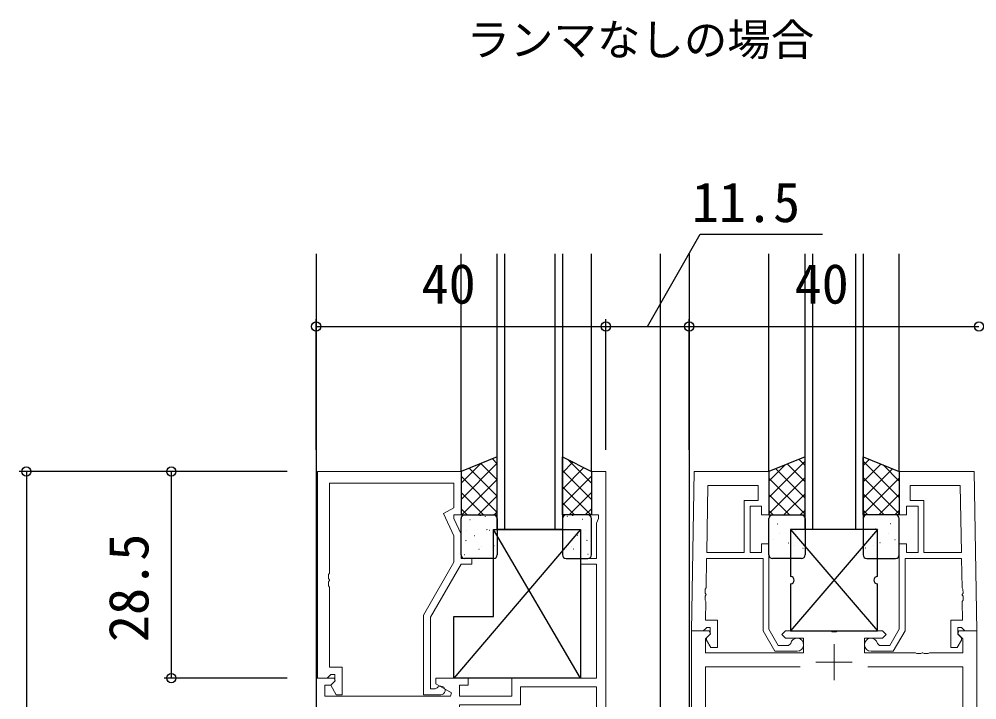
# Model space of a CAD drawing. Units: millimetres, scale not verified. Extents: x -437 to 438, y -681 to 679.
# Drawn here: x -117.1 to 15.1, y 204.9 to 298.8 of the extents above; entities that cross this region are included whole.
import ezdxf
from ezdxf.enums import TextEntityAlignment as Align

# ---------------------------------------------------------------- set-up
doc = ezdxf.new("R2010")
doc.units = ezdxf.units.MM
doc.header["$LTSCALE"] = 4
for name, color, linetype in [('0-1_USER1', 3, 'Continuous'), ('0-3_YKK_12', 2, 'Continuous'), ('0-4_YKK_13', 4, 'Continuous'), ('0-6_YKK_D', 6, 'Continuous')]:
    doc.layers.add(name, color=color, linetype=linetype)
doc.layers.add('0-2_YKK_11', color=7, linetype='Continuous', lineweight=18)
doc.styles.add('ＭＳ ゴシック', font='')
doc.styles.get('ＭＳ ゴシック').set_extended_font_data('MS Gothic')

msp = doc.modelspace()

# ---------------------------------------------------------------- linework, layer by layer
at = {"layer": '0-2_YKK_11'}
for p, q in [((-21.98, 234.498), (-22.142, 225.228)), ((12.859, 234.498), (13.021, 225.228)), ((-37.361, 206.728), (-37.361, 159.628))]:
    msp.add_line(p, q, dxfattribs=at)
at = {"layer": '0-2_YKK_11', "color": 2}
for p, q in [((-4.561, 207.628), (-4.561, 212.628)), ((-2.061, 210.128), (-7.061, 210.128))]:
    msp.add_line(p, q, dxfattribs=at)
at = {"layer": '0-2_YKK_11'}
for points in [[(-75.861, 236.428), (-75.861, 207.928), (-74.531, 207.928), (-74.231, 208.228), (-74.031, 208.428), (-73.461, 208.428), (-73.461, 207.502), (-74.034, 206.928), (-73.284, 205.628), (-72.461, 205.628), (-72.461, 209.428), (-74.231, 209.428), (-74.231, 220.47), (-74.351, 220.653), (-74.351, 221.203), (-74.231, 221.386), (-74.231, 221.47), (-74.351, 221.653), (-74.351, 222.203), (-74.231, 222.386), (-74.231, 234.798), (-57.061, 234.798), (-57.061, 231.428), (-58.481, 230.608), (-57.061, 227.562), (-57.061, 223.896), (-61.261, 216.621), (-61.261, 205.628), (-58.861, 205.628)], [(-59.359, 206.561), (-59.609, 206.428), (-60.261, 206.428), (-60.261, 216.353), (-56.061, 223.628), (-54.561, 223.628), (-54.561, 224.428), (-56.061, 224.428), (-56.061, 227.784), (-57.061, 229.928), (-57.061, 230.428), (-56.061, 230.428), (-56.061, 236.428), (-75.861, 236.428)], [(-37.361, 207.928), (-37.361, 223.628), (-39.561, 223.628), (-39.561, 224.428), (-37.361, 224.428), (-37.361, 229.285), (-37.061, 229.928), (-37.061, 230.428), (-38.061, 230.428), (-38.061, 236.428), (-36.061, 236.428)], [(-36.061, 236.428), (-36.061, 136.428)], [(-24.261, 214.428), (-23.877, 236.428), (-13.561, 236.428), (-13.561, 230.428), (-14.561, 230.428), (-14.561, 231.628), (-16.161, 231.628), (-16.161, 225.228), (-14.561, 225.228), (-14.561, 226.428), (-13.561, 226.428), (-13.561, 214.68), (-12.261, 212.428), (-10.844, 212.428), (-10.548, 212.678)], [(15.139, 214.428), (14.755, 236.428), (4.439, 236.428), (4.439, 230.428), (5.439, 230.428), (5.439, 231.628), (7.039, 231.628), (7.039, 225.228), (5.439, 225.228), (5.439, 226.428), (4.439, 226.428), (4.439, 214.68), (3.139, 212.428), (1.723, 212.428), (1.427, 212.678)], [(-9.661, 211.628), (-12.722, 211.628), (-14.361, 214.465), (-14.361, 224.428), (-22.156, 224.428), (-22.226, 220.386), (-22.349, 220.205), (-22.359, 219.655), (-22.242, 219.47), (-22.244, 219.386), (-22.367, 219.205), (-22.377, 218.655), (-22.26, 218.47), (-22.304, 215.928), (-20.661, 215.928), (-20.661, 212.128), (-21.561, 212.128), (-22.161, 213.167), (-22.161, 213.478), (-21.661, 213.978), (-21.661, 214.928), (-22.131, 214.928), (-22.331, 214.728), (-22.631, 214.428), (-24.261, 214.428)], [(0.539, 211.628), (3.601, 211.628), (5.239, 214.465), (5.239, 224.428), (13.035, 224.428), (13.105, 220.386), (13.228, 220.205), (13.238, 219.655), (13.121, 219.47), (13.123, 219.386), (13.246, 219.205), (13.255, 218.655), (13.139, 218.47), (13.183, 215.928), (11.539, 215.928), (11.539, 212.128), (12.439, 212.128), (13.039, 213.167), (13.039, 213.478), (12.539, 213.978), (12.539, 214.928), (13.01, 214.928), (13.21, 214.728), (13.51, 214.428), (15.139, 214.428)], [(-24.261, 214.428), (-24.261, 158.428)], [(-0.361, 213.428), (2.139, 213.428), (2.639, 213.928), (2.139, 214.428), (-4.102, 214.428), (-4.286, 214.308), (-4.836, 214.308), (-5.019, 214.428), (-11.261, 214.428), (-11.761, 213.928), (-11.261, 213.428), (-8.761, 213.428), (-8.761, 211.428), (-22.331, 211.428), (-22.331, 213.334), (-21.624, 214.04), (-21.785, 214.428), (-24.261, 214.428)], [(15.139, 158.428), (15.139, 214.428), (12.664, 214.428), (12.503, 214.04), (13.209, 213.334), (13.209, 211.428), (8.598, 211.428), (8.414, 211.308), (7.864, 211.308), (7.681, 211.428), (7.598, 211.428), (7.414, 211.308), (6.864, 211.308), (6.681, 211.428), (-0.361, 211.428), (-0.361, 213.428)], [(-9.235, 209.498), (-22.331, 209.498), (-22.331, 163.358), (-9.235, 163.358)], [(0.113, 163.358), (13.209, 163.358), (13.209, 209.498), (0.113, 209.498), (13.209, 209.498)], [(-76.061, 136.428), (-76.061, 207.928), (-73.585, 207.928), (-73.424, 207.54), (-74.036, 206.928), (-74.861, 206.928), (-74.861, 205.428), (-57.516, 205.428), (-57.396, 205.878), (-59.561, 207.128), (-59.561, 207.928), (-55.061, 207.928), (-55.061, 206.928), (-56.261, 206.928), (-56.261, 205.428), (-49.061, 205.428), (-49.061, 207.928), (-37.361, 207.928)]]:
    msp.add_lwpolyline(points, dxfattribs=at)
for points in [[(-21.98, 234.498), (-22.142, 225.228), (-16.961, 225.228), (-16.961, 232.428), (-15.061, 232.428), (-15.061, 234.498)], [(12.859, 234.498), (13.021, 225.228), (7.839, 225.228), (7.839, 232.428), (5.939, 232.428), (5.939, 234.498)], [(-37.361, 206.728), (-47.861, 206.728), (-47.861, 204.228), (-56.261, 204.228), (-56.261, 159.628), (-37.361, 159.628)]]:
    msp.add_lwpolyline(points, close=True, dxfattribs=at)
for centre, radius, start, end in [((-9.661, 212.528), 0.9, 270, 170.40593), ((0.539, 212.528), 0.9, 9.59406, 270), ((-58.861, 206.228), 0.6, 270.00003, 146.25104)]:
    msp.add_arc(centre, radius, start, end, dxfattribs=at)
at = {"layer": '0-3_YKK_12'}
for p, q in [((-76.061, 266.428), (-76.061, 106.428)), ((-56.061, 236.428), (-56.061, 266.428)), ((-51.062, 228.428), (-51.062, 266.428)), ((-50.062, 266.428), (-50.062, 228.428)), ((-43.062, 228.428), (-43.062, 266.428)), ((-38.061, 236.428), (-38.061, 266.428)), ((-28.561, 266.428), (-28.561, 106.428)), ((-24.561, 266.428), (-24.561, 106.428)), ((-13.56, 236.428), (-13.56, 266.428)), ((-8.561, 228.428), (-8.561, 266.428)), ((-7.561, 266.428), (-7.561, 228.428)), ((-1.561, 228.428), (-1.561, 266.428)), ((4.44, 236.428), (4.44, 266.428))]:
    msp.add_line(p, q, dxfattribs=at)
for points in [[(-42.062, 266.428), (-42.062, 228.428), (-51.062, 228.428)], [(-0.561, 266.428), (-0.561, 228.428), (-8.561, 228.428)]]:
    msp.add_lwpolyline(points, dxfattribs=at)
at = {"layer": '0-4_YKK_13'}
for p, q in [((-51.725, 238.162), (-51.061, 237.498)), ((-41.277, 238.036), (-38.061, 234.82)), ((-8.561, 237.252), (-9.401, 238.092)), ((-0.561, 237.252), (0.279, 238.092)), ((-51.061, 237.575), (-56.061, 232.575)), ((-53.381, 237.5), (-56.061, 234.82)), ((-54.932, 236.879), (-51.061, 233.007)), ((-53.329, 237.521), (-51.061, 235.252)), ((-40.61, 237.703), (-42.061, 236.252)), ((-39.114, 236.954), (-42.061, 234.007)), ((-13.561, 232.839), (-8.561, 237.839)), ((-13.561, 235.084), (-11.321, 237.324)), ((-8.561, 232.762), (-12.608, 236.809)), ((-8.561, 235.007), (-11.004, 237.451)), ((4.439, 232.839), (-0.561, 237.839)), ((-0.561, 235.007), (1.883, 237.451)), ((-0.561, 232.762), (3.487, 236.809)), ((4.439, 235.084), (2.2, 237.324)), ((-56.061, 235.762), (-51.061, 230.762)), ((-51.061, 235.33), (-55.962, 230.428)), ((-42.061, 236.575), (-38.061, 232.575)), ((-38.061, 235.762), (-42.061, 231.762)), ((-13.561, 230.594), (-8.561, 235.594)), ((-8.561, 230.517), (-13.561, 235.517)), ((4.439, 230.594), (-0.561, 235.594)), ((-0.561, 230.517), (4.439, 235.517)), ((-42.061, 234.33), (-38.159, 230.428)), ((-56.061, 233.517), (-52.971, 230.428)), ((-51.061, 233.085), (-53.717, 230.428)), ((-38.061, 233.517), (-41.15, 230.428)), ((-10.717, 230.428), (-13.561, 233.272)), ((-11.482, 230.428), (-8.561, 233.349)), ((2.36, 230.428), (-0.561, 233.349)), ((1.596, 230.428), (4.439, 233.272)), ((-42.061, 232.085), (-40.404, 230.428)), ((-56.061, 231.272), (-55.216, 230.428)), ((-55.561, 230.428), (-51.561, 230.428)), ((-53.433, 230.333), (-53.427, 230.326)), ((-52.749, 230.24), (-52.706, 230.216)), ((-51.061, 230.84), (-51.472, 230.428)), ((-38.561, 230.428), (-41.561, 230.428)), ((-41.372, 230.24), (-41.416, 230.216)), ((-40.688, 230.333), (-40.694, 230.326)), ((-38.061, 231.272), (-38.905, 230.428)), ((-12.962, 230.428), (-13.561, 231.027)), ((-13.061, 230.428), (-9.061, 230.428)), ((-9.906, 230.387), (-9.899, 230.394)), ((-9.236, 230.428), (-8.561, 231.104)), ((0.115, 230.428), (-0.561, 231.104)), ((3.939, 230.428), (-0.061, 230.428)), ((0.785, 230.387), (0.778, 230.394)), ((3.841, 230.428), (4.439, 231.027)), ((-56.061, 224.928), (-56.061, 229.928)), ((-54.826, 229.807), (-54.782, 229.783)), ((-51.061, 229.928), (-51.061, 224.928)), ((-42.061, 229.928), (-42.061, 224.928)), ((-39.295, 229.807), (-39.339, 229.783)), ((-38.061, 224.928), (-38.061, 229.928)), ((-13.561, 224.928), (-13.561, 229.928)), ((-12.351, 229.186), (-12.307, 229.21)), ((-8.561, 229.928), (-8.561, 224.928)), ((-0.561, 229.928), (-0.561, 224.928)), ((3.23, 229.186), (3.186, 229.21)), ((4.439, 224.928), (4.439, 229.928)), ((-39.561, 228.425), (-57.061, 207.927)), ((-55.253, 228.351), (-55.246, 228.343)), ((-54.183, 227.616), (-54.139, 227.592)), ((-52.535, 228.461), (-52.488, 228.373)), ((-52.158, 228.35), (-52.114, 228.326)), ((-39.561, 207.927), (-51.561, 228.425)), ((-51.492, 228.166), (-51.485, 228.158)), ((-41.963, 228.35), (-42.007, 228.326)), ((-41.586, 228.461), (-41.633, 228.373)), ((-39.938, 227.616), (-39.982, 227.592)), ((-38.868, 228.351), (-38.875, 228.343)), ((-12.115, 227.921), (-12.108, 227.928)), ((1.439, 228.428), (-10.561, 214.428)), ((-10.561, 228.428), (1.439, 214.428)), ((-10.326, 228.452), (-10.283, 228.476)), ((-9.893, 228.396), (-9.847, 228.485)), ((0.772, 228.396), (0.725, 228.485)), ((1.205, 228.452), (1.161, 228.476)), ((2.993, 227.921), (2.987, 227.928)), ((-55.424, 226.936), (-55.378, 226.848)), ((-53.278, 226.146), (-53.271, 226.138)), ((-51.515, 226.158), (-51.471, 226.134)), ((-40.843, 226.146), (-40.85, 226.138)), ((-38.697, 226.936), (-38.743, 226.848)), ((-12.994, 226.995), (-12.95, 227.019)), ((-10.918, 226.562), (-10.874, 226.586)), ((-10.062, 226.199), (-10.055, 226.206)), ((0.941, 226.199), (0.934, 226.206)), ((1.797, 226.562), (1.753, 226.586)), ((3.873, 226.995), (3.829, 227.019)), ((-55.616, 224.992), (-55.573, 224.968)), ((-53.592, 225.726), (-53.548, 225.702)), ((-40.53, 225.726), (-40.573, 225.702)), ((-38.505, 224.992), (-38.549, 224.968)), ((-13.561, 225.118), (-13.542, 225.129)), ((-8.893, 225.828), (-8.849, 225.852)), ((-0.228, 225.828), (-0.272, 225.852)), ((4.439, 225.118), (4.421, 225.129)), ((-51.561, 224.428), (-55.561, 224.428)), ((-41.561, 224.428), (-38.561, 224.428)), ((-9.061, 224.428), (-13.061, 224.428)), ((-0.061, 224.428), (3.939, 224.428)), ((-10.561, 220.928), (-10.561, 214.428))]:
    msp.add_line(p, q, dxfattribs=at)
for points in [[(-51.061, 238.428), (-56.061, 236.428), (-56.061, 230.428), (-51.061, 230.428)], [(-42.061, 238.428), (-38.061, 236.428), (-38.061, 230.428), (-42.061, 230.428)], [(-8.561, 238.428), (-13.561, 236.428), (-13.561, 230.428), (-8.561, 230.428)], [(-0.561, 238.428), (4.439, 236.428), (4.439, 230.428), (-0.561, 230.428)], [(-51.561, 228.425), (-39.561, 228.425), (-39.561, 207.927), (-57.061, 207.927), (-57.061, 216.427), (-51.561, 216.427)]]:
    msp.add_lwpolyline(points, close=True, dxfattribs=at)
for points in [[(1.439, 221.928), (1.439, 228.428), (-10.561, 228.428), (-10.561, 221.928)], [(-10.561, 214.428), (1.439, 214.428), (1.439, 220.928)]]:
    msp.add_lwpolyline(points, dxfattribs=at)
for centre, start, end in [((-55.561, 229.928), 90, 180), ((-51.561, 229.928), 0, 90), ((-41.561, 229.928), 90, 180), ((-38.561, 229.928), 360, 90), ((-13.061, 229.928), 90, 180), ((-9.061, 229.928), 360, 90), ((-0.061, 229.928), 90, 180), ((3.939, 229.928), 360, 90), ((-55.561, 224.928), 180, 270), ((-51.561, 224.928), 270, 0), ((-41.561, 224.928), 180, 270), ((-38.561, 224.928), 270, 0), ((-13.061, 224.928), 180, 270), ((-9.061, 224.928), 270, 360), ((-0.061, 224.928), 180, 270), ((3.939, 224.928), 270, 360), ((-10.561, 221.428), 270, 90), ((1.439, 221.428), 90, 270)]:
    msp.add_arc(centre, 0.5, start, end, dxfattribs=at)
at = {"layer": '0-6_YKK_D'}
for p, q in [((-76.061, 239.428), (-76.061, 257.428)), ((-36.061, 239.428), (-36.061, 257.428)), ((-36.061, 239.428), (-36.061, 257.428)), ((-24.561, 249.17), (-24.561, 257.428)), ((-24.561, 239.428), (-24.561, 257.428)), ((-76.061, 256.428), (-36.061, 256.428)), ((-36.061, 256.428), (-24.561, 256.428)), ((-24.561, 256.428), (15.439, 256.428)), ((-80.061, 236.428), (-117.061, 236.428)), ((-116.061, 236.428), (-116.061, 136.428)), ((-80.061, 236.428), (-97.061, 236.428)), ((-96.061, 236.428), (-96.061, 207.928)), ((-80.061, 207.928), (-97.061, 207.928))]:
    msp.add_line(p, q, dxfattribs=at)
msp.add_lwpolyline([(-30.311, 256.428), (-23.058, 269.172), (-6.183, 269.172)], dxfattribs=at)
for centre in [(-76.061, 256.428), (-36.061, 256.428), (-36.061, 256.428), (-24.561, 256.428), (-24.561, 256.428), (15.439, 256.428), (-116.061, 236.428), (-96.061, 236.428), (-96.061, 207.928)]:
    msp.add_circle(centre, 0.637, dxfattribs=at)

# ---------------------------------------------------------------- texts
at = {"layer": '0-1_USER1', "style": 'ＭＳ ゴシック'}
msp.add_text('ランマなしの場合', height=4.399, dxfattribs=at).set_placement((-55.302, 292.468), align=Align.BOTTOM_LEFT)
at = {"layer": '0-6_YKK_D', "style": 'ＭＳ ゴシック'}
for s, p in [('11.5', (-24.209, 269.172)), ('40', (-61.515, 257.928)), ('40', (-10.015, 257.928))]:
    msp.add_text(s, height=5.499, dxfattribs=at).set_placement(p, align=Align.BOTTOM_LEFT)
msp.add_text('28.5', height=5.499, rotation=90, dxfattribs=at).set_placement((-97.561, 212.888), align=Align.BOTTOM_LEFT)

doc.saveas('drawing.dxf')
